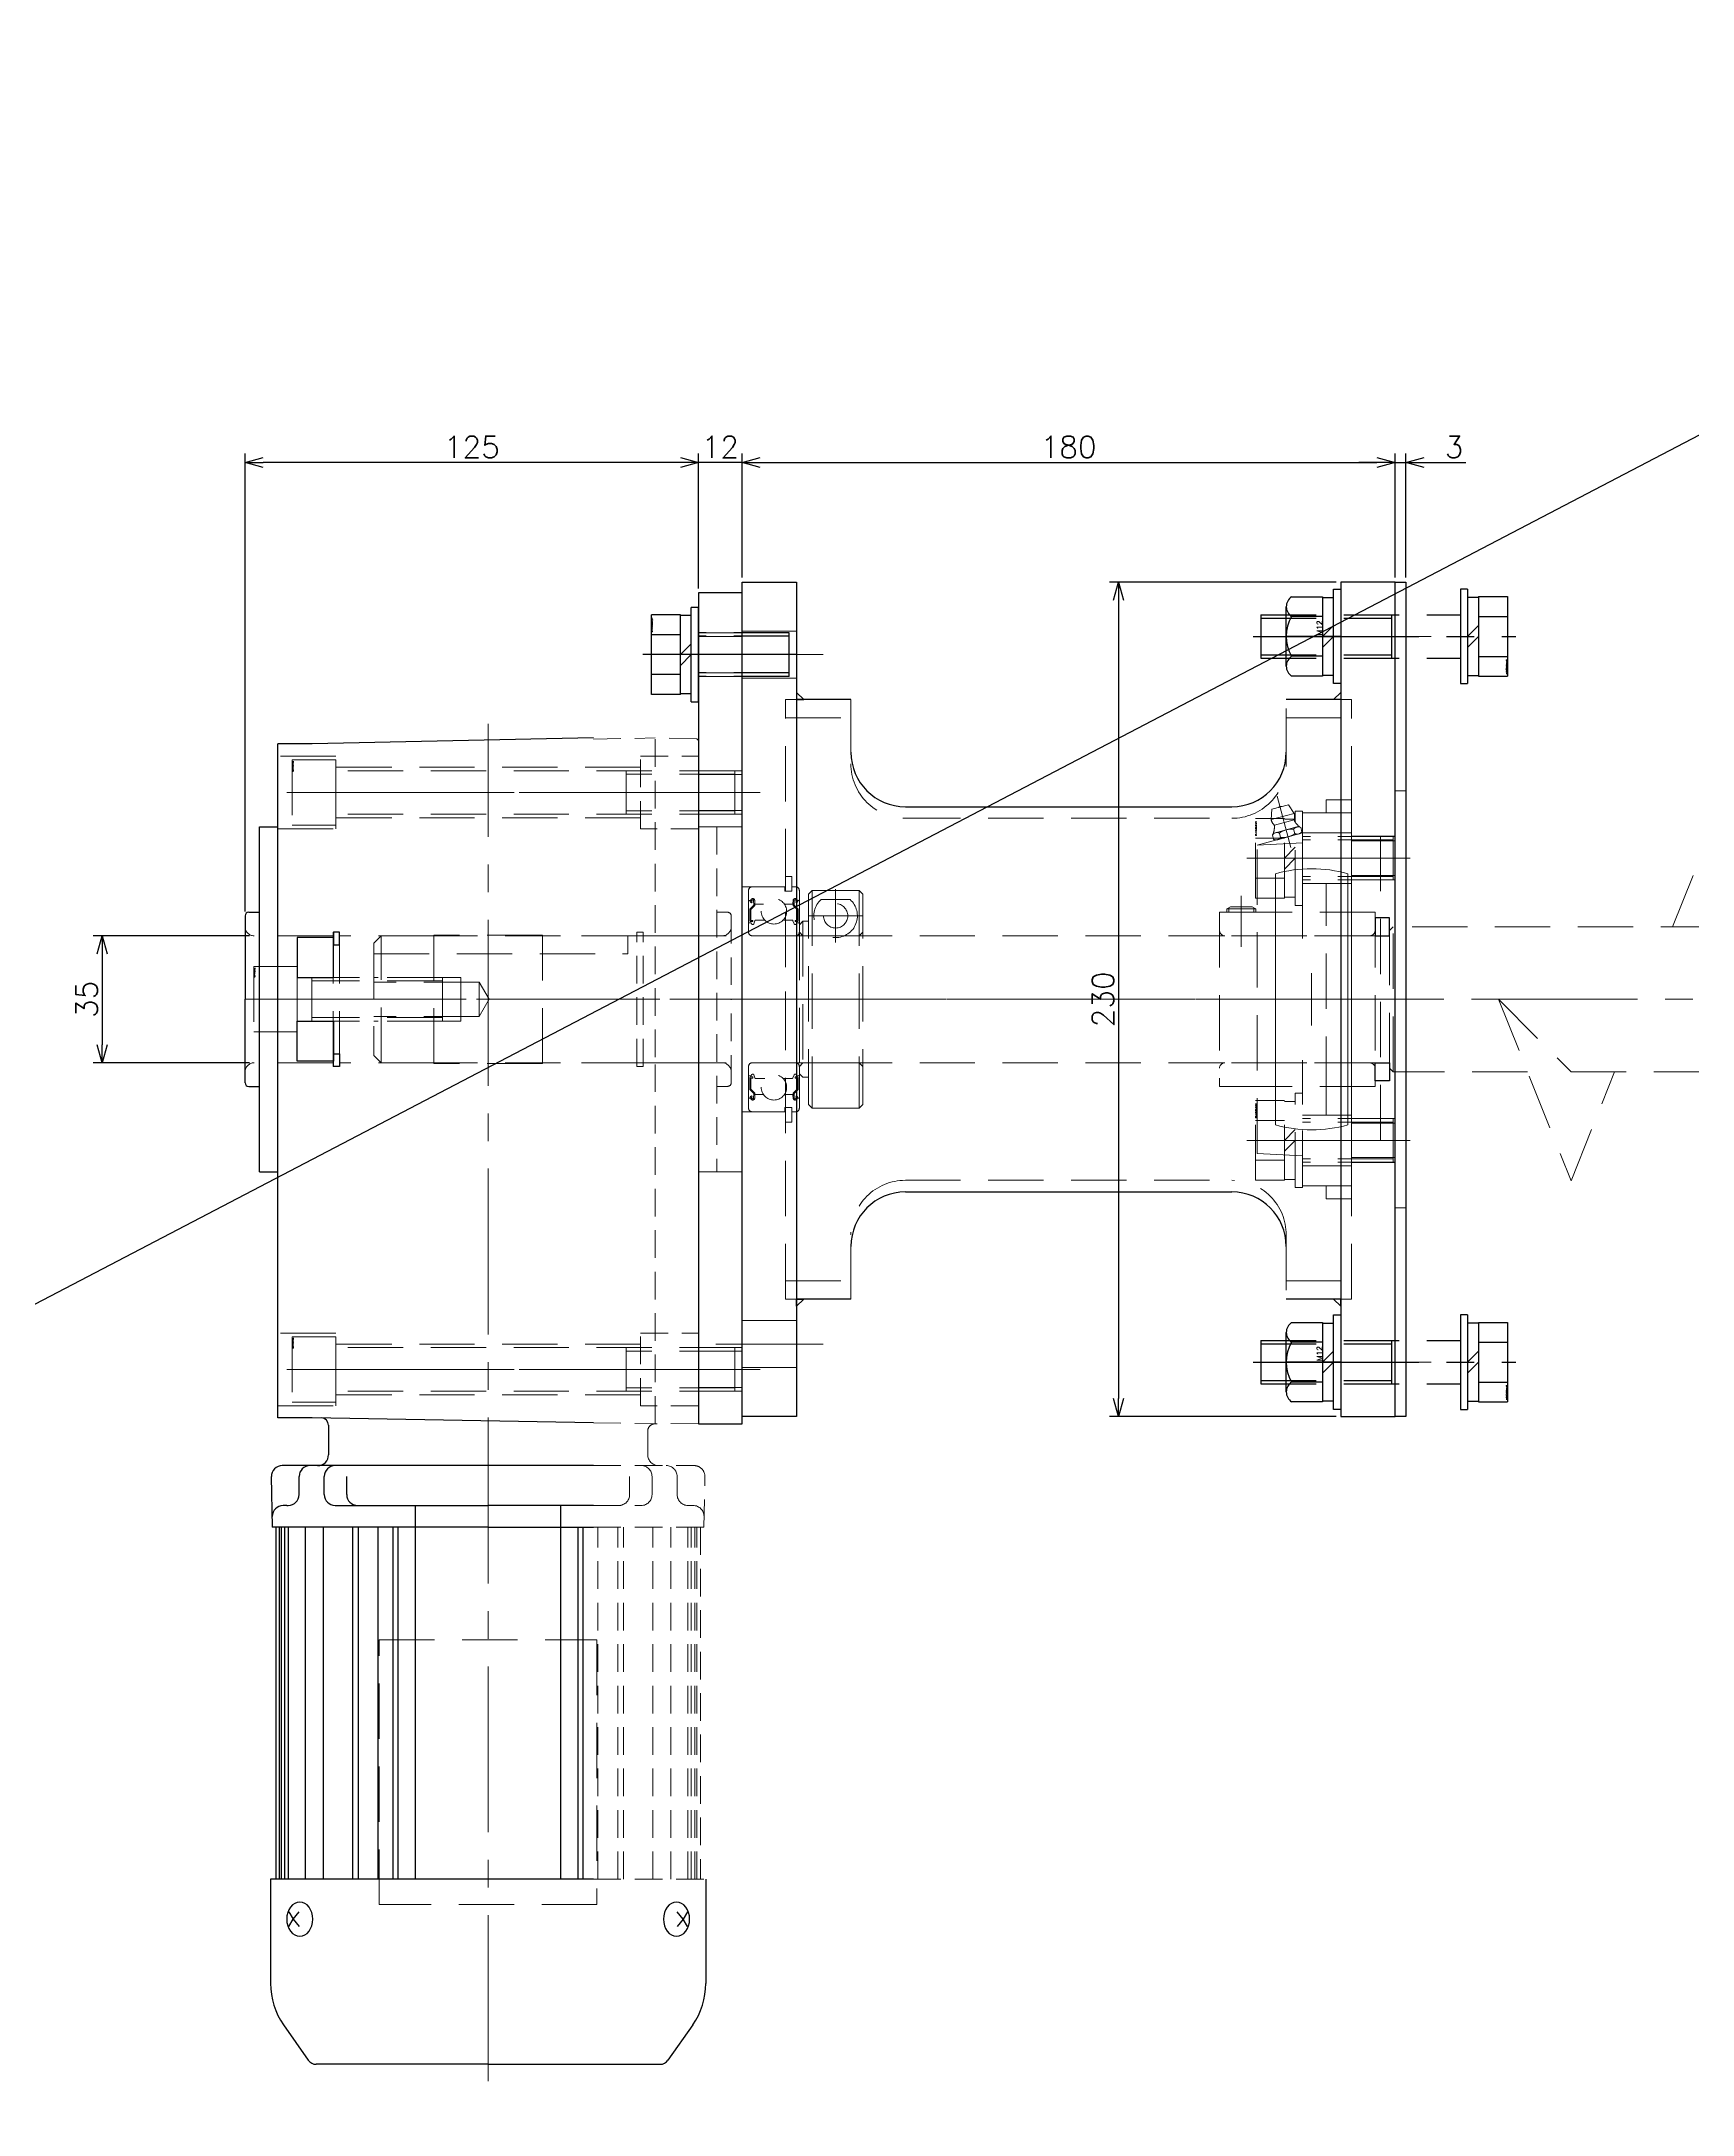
# Model space of a CAD drawing. Header units: millimetres. Extents: x 0 to 38884, y -3675 to 8056.
# Drawn here: x 10879 to 11334, y -2266 to -1695 of the extents above; entities that cross this region are included whole.
import ezdxf

# ---------------------------------------------------------------- set-up
doc = ezdxf.new("R2010")
doc.units = ezdxf.units.MM
doc.header["$LTSCALE"] = 2.4
doc.header["$PDMODE"] = 99
doc.header["$PDSIZE"] = 1
for name, pattern in [('CENTER2', [28.575, 19.05, -3.175, 3.175, -3.175]), ('HIDDEN', [9.525, 6.35, -3.175]), ('HIDDEN2', [4.7625, 3.175, -1.5875])]:
    doc.linetypes.add(name, pattern=pattern)
for name, color, linetype, lineweight in [('03_かくれ線', 6, 'HIDDEN2', 13), ('04_HIDDEN', 2, 'HIDDEN', 13), ('04_中心線', 1, 'CENTER2', 9), ('05_CENTER', 4, 'CENTER2', 13), ('08_DIM', 3, 'Continuous', 13)]:
    doc.layers.add(name, color=color, linetype=linetype, lineweight=lineweight)
doc.layers.add('10_DRAFT', color=8, linetype='Continuous', lineweight=0, plot=False)
doc.styles.add('KSS_TXT', font='txt.shx', dxfattribs={"bigfont": 'extfont2.shx'})
doc.styles.add('KSS_TXT_L', font='txt.shx', dxfattribs={"height": 3, "bigfont": 'extfont2.shx'})
doc.dimstyles.new('KSS_DIM', dxfattribs={"dimscale": 2, "dimtxt": 3, "dimasz": 2.5, "dimexe": 1.25, "dimexo": 0.625, "dimtad": 1, "dimdsep": 46, "dimtxsty": 'KSS_TXT', "dimblk": 'OPEN30', "dimcen": 0, "dimazin": 2, "dimtfac": 0.75, "dimtmove": 0, "dimatfit": 3, "dimldrblk": 'OPEN30', "dimfxl": 1.25, "dimtolj": 1, "dimarcsym": 0})

# ---------------------------------------------------------------- blocks, each defined once
blk = doc.blocks.new('A$C33B27836_1')
at = {"color": 3}
blk.add_lwpolyline([(0, 115), (3, 115), (3, -115), (0, -115)], close=True, dxfattribs=at)
at = {"layer": '04_HIDDEN', "color": 3}
for p, q in [((0, 57.5), (3, 57.5)), ((0, -57.5), (3, -57.5))]:
    blk.add_line(p, q, dxfattribs=at)
at = {"layer": '05_CENTER'}
for p, q in [((-7.07, 100), (9.94, 100)), ((-7.07, -100), (9.94, -100))]:
    blk.add_line(p, q, dxfattribs=at)
at = {"layer": '10_DRAFT'}
blk.add_line((0, 0), (3, 0), dxfattribs=at)
blk = doc.blocks.new('B6007ZZNRa_1')
at = {"color": 0}
for p, q in [((-3.78, 30), (-3.78, 18.5)), ((-2.78, 31), (-1.7, 31)), ((0, 33.85), (-1.7, 33.85)), ((-1.7, 33.85), (-1.7, 31)), ((-1.7, 31), (-1.7, 29.81)), ((-1.7, 29.81), (0, 29.81)), ((0, 29.81), (0, 33.85)), ((0, 29.81), (0.2, 29.81)), ((0.2, 31), (9.22, 31)), ((0.2, 31), (0.2, 29.81)), ((10.22, 30), (10.22, 18.5)), ((-3.58, 27.2), (-3.28, 27.2)), ((-2.34, 25.97), (-3.44, 24.87)), ((-3.44, 24.87), (-3.44, 21.7)), ((-3.28, 27.2), (-3.05, 27.53)), ((-2.96, 26.61), (-3.21, 26.78)), ((-2.04, 25.85), (-3.14, 24.75)), ((-3.14, 24.75), (-3.14, 21.7)), ((-3.03, 27.03), (-2.8, 27.36)), ((-2.79, 26.85), (-3.03, 27.03)), ((-2.96, 26.61), (-2.79, 26.85)), ((-2.38, 27.23), (-2.34, 25.97)), ((-2.09, 27.27), (-2.01, 26.38)), ((-2.04, 26.72), (-2.04, 25.85)), ((-1.81, 26.2), (0.31, 26.2)), ((8.25, 26.2), (6.13, 26.2)), ((8.53, 27.27), (8.45, 26.38)), ((8.48, 26.72), (8.48, 25.85)), ((8.48, 25.85), (9.58, 24.75)), ((8.82, 27.23), (8.78, 25.97)), ((8.78, 25.97), (9.88, 24.87)), ((9.23, 26.85), (9.47, 27.03)), ((9.4, 26.61), (9.23, 26.85)), ((9.47, 27.03), (9.24, 27.36)), ((9.4, 26.61), (9.65, 26.78)), ((9.72, 27.2), (9.49, 27.53)), ((9.58, 24.75), (9.58, 21.7)), ((10.02, 27.2), (9.72, 27.2)), ((9.88, 24.87), (9.88, 21.7)), ((-3.58, 21.1), (-3.18, 21.1)), ((-3.18, 21.1), (-2.86, 20.72)), ((-2.62, 21.7), (-3.14, 21.7)), ((-3.14, 21.4), (-2.62, 21.4)), ((-2.78, 17.5), (9.22, 17.5)), ((-2.71, 20.65), (-2.53, 20.65)), ((-2.62, 21.4), (-2.62, 21.7)), ((-2.35, 20.78), (-2.02, 21.67)), ((-1.83, 21.8), (0.72, 21.8)), ((8.27, 21.8), (5.72, 21.8)), ((8.79, 20.78), (8.46, 21.67)), ((9.15, 20.65), (8.97, 20.65)), ((9.06, 21.4), (9.06, 21.7)), ((9.06, 21.7), (9.58, 21.7)), ((9.58, 21.4), (9.06, 21.4)), ((9.62, 21.1), (9.3, 20.72)), ((10.02, 21.1), (9.62, 21.1)), ((-3.78, -18.5), (-3.78, -30)), ((-3.58, -21.1), (-3.18, -21.1)), ((-3.44, -24.87), (-3.44, -21.7)), ((-3.18, -21.1), (-2.86, -20.72)), ((-3.14, -21.4), (-2.62, -21.4)), ((-3.14, -24.75), (-3.14, -21.7)), ((-2.62, -21.7), (-3.14, -21.7)), ((-2.78, -17.5), (9.22, -17.5)), ((-2.71, -20.65), (-2.53, -20.65)), ((-2.62, -21.4), (-2.62, -21.7)), ((-2.35, -20.78), (-2.02, -21.67)), ((-1.83, -21.8), (0.72, -21.8)), ((8.27, -21.8), (5.72, -21.8)), ((8.79, -20.78), (8.46, -21.67)), ((9.15, -20.65), (8.97, -20.65)), ((9.06, -21.4), (9.06, -21.7)), ((9.58, -21.4), (9.06, -21.4)), ((9.06, -21.7), (9.58, -21.7)), ((9.62, -21.1), (9.3, -20.72)), ((9.58, -24.75), (9.58, -21.7)), ((10.02, -21.1), (9.62, -21.1)), ((9.88, -24.87), (9.88, -21.7)), ((10.22, -18.5), (10.22, -30)), ((-3.58, -27.2), (-3.28, -27.2)), ((-2.34, -25.97), (-3.44, -24.87)), ((-3.28, -27.2), (-3.05, -27.53)), ((-2.96, -26.61), (-3.21, -26.78)), ((-2.04, -25.85), (-3.14, -24.75)), ((-2.79, -26.85), (-3.03, -27.03)), ((-3.03, -27.03), (-2.8, -27.36)), ((-2.96, -26.61), (-2.79, -26.85)), ((-2.38, -27.23), (-2.34, -25.97)), ((-2.09, -27.27), (-2.01, -26.38)), ((-2.04, -26.72), (-2.04, -25.85)), ((-1.81, -26.2), (0.31, -26.2)), ((8.25, -26.2), (6.13, -26.2)), ((8.53, -27.27), (8.45, -26.38)), ((8.48, -25.85), (9.58, -24.75)), ((8.48, -26.72), (8.48, -25.85)), ((8.78, -25.97), (9.88, -24.87)), ((8.82, -27.23), (8.78, -25.97)), ((9.4, -26.61), (9.23, -26.85)), ((9.23, -26.85), (9.47, -27.03)), ((9.47, -27.03), (9.24, -27.36)), ((9.4, -26.61), (9.65, -26.78)), ((9.72, -27.2), (9.49, -27.53)), ((10.02, -27.2), (9.72, -27.2)), ((-2.78, -31), (-1.7, -31)), ((-1.7, -29.81), (0, -29.81)), ((-1.7, -31), (-1.7, -29.81)), ((-1.7, -33.85), (-1.7, -31)), ((0, -33.85), (-1.7, -33.85)), ((0, -29.81), (0.2, -29.81)), ((0, -29.81), (0, -33.85)), ((0.2, -31), (0.2, -29.81)), ((0.2, -31), (9.22, -31)), ((0.27, -31), (0.27, -31)), ((2.72, -31), (2.72, -31))]:
    blk.add_line(p, q, dxfattribs=at)
for centre in [(3.22, 24.25), (3.22, -24.25)]:
    blk.add_circle(centre, 3.5, dxfattribs=at)
for centre, radius, start, end in [((-2.78, 30), 1, 90, 180), ((9.22, 30), 1, 0, 90), ((-3.58, 27.4), 0.2, 180, 270), ((-3.03, 27.03), 0.3, 144.9356, 235.0377), ((-2.61, 27.23), 0.53, 5.0651, 144.9356), ((-2.61, 27.22), 0.23, 2.1311, 144.9356), ((-1.81, 26.4), 0.2, 185.0651, 270), ((8.25, 26.4), 0.2, 270, 354.9349), ((9.05, 27.23), 0.53, 35.0644, 174.9349), ((9.05, 27.22), 0.23, 35.0644, 177.8689), ((9.47, 27.03), 0.3, 304.9623, 35.0644), ((10.02, 27.4), 0.2, 270, 0), ((-3.58, 20.9), 0.2, 90, 180), ((-2.78, 18.5), 1, 180, 270), ((-3.14, 21.7), 0.3, 180, 270), ((-2.71, 20.85), 0.2, 219.9991, 270), ((-2.53, 20.85), 0.2, 270, 339.9703), ((-1.83, 21.6), 0.2, 90, 159.9703), ((8.27, 21.6), 0.2, 20.0297, 90), ((8.97, 20.85), 0.2, 200.0297, 270), ((9.15, 20.85), 0.2, 270, 320.0009), ((9.22, 18.5), 1, 270, 0), ((9.58, 21.7), 0.3, 270, 0), ((10.02, 20.9), 0.2, 0, 90), ((-2.78, -18.5), 1, 90, 180), ((-3.58, -20.9), 0.2, 180, 270), ((-3.14, -21.7), 0.3, 90, 180), ((-2.71, -20.85), 0.2, 90, 140.0009), ((-2.53, -20.85), 0.2, 20.0297, 90), ((-1.83, -21.6), 0.2, 200.0297, 270), ((8.27, -21.6), 0.2, 270, 339.9703), ((8.97, -20.85), 0.2, 90, 159.9703), ((9.15, -20.85), 0.2, 39.9991, 90), ((9.22, -18.5), 1, 0, 90), ((9.58, -21.7), 0.3, 0, 90), ((10.02, -20.9), 0.2, 270, 0), ((-3.58, -27.4), 0.2, 90, 180), ((-3.03, -27.03), 0.3, 124.9623, 215.0644), ((-2.61, -27.23), 0.53, 215.0644, 354.9349), ((-2.61, -27.22), 0.23, 215.0644, 357.8689), ((-1.81, -26.4), 0.2, 90, 174.9349), ((8.25, -26.4), 0.2, 5.0651, 90), ((9.05, -27.23), 0.53, 185.0651, 324.9356), ((9.05, -27.22), 0.23, 182.1311, 324.9356), ((9.47, -27.03), 0.3, 324.9356, 55.0377), ((10.02, -27.4), 0.2, 0, 90), ((-2.78, -30), 1, 180, 270), ((9.22, -30), 1, 270, 0)]:
    blk.add_arc(centre, radius, start, end, dxfattribs=at)
at = {"layer": '10_DRAFT'}
for p, q in [((-3.78, 0), (10.22, 0)), ((0, 2.15), (0, -2.15))]:
    blk.add_line(p, q, dxfattribs=at)
blk = doc.blocks.new('SCSBN35-43b_1')
at = {"color": 0}
for p, q in [((3.5, 30), (2.5, 29)), ((2.5, 29), (2.5, -29)), ((3.5, -30), (3.5, 30)), ((3.5, 30), (10, 30)), ((16.5, 30), (10, 30)), ((16.5, -30), (16.5, 30)), ((16.5, 30), (17.5, 29)), ((17.5, 29), (17.5, -29)), ((1, 21.5), (0, 20.5)), ((0, -20.5), (0, 20.5)), ((2.5, 21.5), (1, 21.5)), ((1, -21.5), (1, 21.5)), ((0, -20.5), (1, -21.5)), ((2.5, -21.5), (1, -21.5)), ((6.03, -27.5), (13.97, -27.5)), ((3.5, -30), (2.5, -29)), ((3.5, -30), (16.5, -30)), ((16.5, -30), (17.5, -29))]:
    blk.add_line(p, q, dxfattribs=at)
blk.add_circle((10, -23), 3.35, dxfattribs=at)
blk.add_arc((10, -23), 6, 311.4752, 228.5248, dxfattribs=at)
at = {"layer": '04_HIDDEN', "color": 0}
for p, q in [((1, 17.5), (0, 18.5)), ((1, 17.5), (16.5, 17.5)), ((16.5, 17.5), (17.5, 18.5)), ((1, -17.5), (0, -18.5)), ((1, -17.5), (16.5, -17.5)), ((16.5, -17.5), (17.5, -18.5))]:
    blk.add_line(p, q, dxfattribs=at)
at = {"layer": '05_CENTER', "color": 0}
for p, q in [((10, -15.64), (10, -30.36)), ((2.64, -23), (17.36, -23))]:
    blk.add_line(p, q, dxfattribs=at)
at = {"layer": '10_DRAFT'}
blk.add_line((0, 0), (17.5, 0), dxfattribs=at)
blk = doc.blocks.new('A$C1EEF0FFA_1')
at = {"color": 0}
for p, q in [((-10.97, 13), (10.97, 13)), ((-10.97, 5), (-10.97, 13)), ((-5.48, 5), (-5.48, 13)), ((5.48, 5), (5.48, 13)), ((10.97, 5), (10.97, 13)), ((-13, 2), (13, 2)), ((-13, 2), (-13, 0)), ((-13, 0), (13, 0)), ((-10.97, 5), (10.97, 5)), ((-10.75, 5), (-10.75, 2)), ((0, 2), (-3, 5)), ((0, 5), (3, 2)), ((10.75, 2), (10.75, 5)), ((13, 0), (13, 2))]:
    blk.add_line(p, q, dxfattribs=at)
at = {"color": 0, "linetype": 'CENTER2'}
blk.add_line((0, -57.16), (0, 15.24), dxfattribs=at)
at = {"color": 0, "linetype": 'HIDDEN'}
for p, q in [((-6, -55), (-6, 0)), ((6, -55), (6, 0)), ((-6, -19), (6, -19)), ((-5.05, -55), (-5.05, -19)), ((5.05, -55), (5.05, -19)), ((-6, -55), (6, -55))]:
    blk.add_line(p, q, dxfattribs=at)
at = {"layer": '10_DRAFT', "style": 'KSS_TXT_L'}
blk.add_text('BT-M12x60L,SW,PW', height=0.3, dxfattribs=at).set_placement((6.42, 12.66))
blk = doc.blocks.new('M12Nza_1_1_1')
at = {"color": 0}
for p, q in [((-10.95, 5), (-10.95, 13.53)), ((-8.21, 15), (8.21, 15)), ((-5.47, 5), (-5.47, 13.53)), ((5.48, 5), (5.48, 13.53)), ((10.95, 13.53), (10.95, 5)), ((10.95, 5), (-10.95, 5)), ((-10.75, 2), (-10.75, 5)), ((0, 2), (-3, 5)), ((0, 5), (3, 2)), ((10.75, 5), (10.75, 2))]:
    blk.add_line(p, q, dxfattribs=at)
at = {"color": 0, "linetype": 'CENTER2'}
blk.add_line((0, 0), (0, 15), dxfattribs=at)
at = {"color": 0}
blk.add_lwpolyline([(-13, 2), (13, 2), (13, 0), (-13, 0)], close=True, dxfattribs=at)
for centre, radius, start, end in [((-8.21, 11.71), 3.29, 33.626, 146.374), ((0, 4.05), 10.95, 60, 120), ((8.21, 11.71), 3.29, 33.626, 146.374)]:
    blk.add_arc(centre, radius, start, end, dxfattribs=at)
at = {"layer": '10_DRAFT', "style": 'KSS_TXT'}
blk.add_text('M12', height=1.5, dxfattribs=at).set_placement((0.31, 5.09))
blk = doc.blocks.new('_Open30')
at = {"color": 0, "linetype": 'ByBlock', "lineweight": -2}
for p, q in [((-1, 0.27), (0, 0)), ((0, 0), (-1, -0.27)), ((0, 0), (-1, 0))]:
    blk.add_line(p, q, dxfattribs=at)
blk = doc.blocks.new('*D627')
at = {"layer": '08_DIM', "color": 0, "lineweight": -2, "transparency": 16777216}
for p, q in [((10935.89, -1941.27), (10892.75, -1941.27)), ((10895.25, -1946.27), (10895.25, -1971.27)), ((10935.89, -1976.27), (10892.75, -1976.27))]:
    blk.add_line(p, q, dxfattribs=at)
at = {"layer": 'Defpoints', "color": 0, "transparency": 16777216}
for p in [(10937.14, -1941.27), (10895.25, -1976.27), (10937.14, -1976.27)]:
    blk.add_point(p, dxfattribs=at)
at = {"layer": '08_DIM', "color": 0, "lineweight": -2, "transparency": 16777216, "xscale": 5, "yscale": 5, "zscale": 5}
for p, rotation in [((10895.25, -1941.27), 90), ((10895.25, -1976.27), 270)]:
    blk.add_blockref('_Open30', p, dxfattribs=dict(at, rotation=rotation))
at = {"layer": '08_DIM', "color": 0, "transparency": 16777216, "insert": (10890.99, -1958.77), "char_height": 6, "attachment_point": 5, "rotation": 90, "style": 'KSS_TXT'}
blk.add_mtext('\\A1;35', dxfattribs=at)
blk = doc.blocks.new('*D629')
at = {"layer": '08_DIM', "color": 0, "lineweight": -2, "transparency": 16777216}
for p, q in [((11235.39, -1843.77), (11172.9, -1843.77)), ((11175.4, -1848.77), (11175.4, -2068.77)), ((11235.39, -2073.77), (11172.9, -2073.77))]:
    blk.add_line(p, q, dxfattribs=at)
at = {"layer": 'Defpoints', "color": 0, "transparency": 16777216}
for p in [(11236.64, -1843.77), (11175.4, -2073.77), (11236.64, -2073.77)]:
    blk.add_point(p, dxfattribs=at)
at = {"layer": '08_DIM', "color": 0, "lineweight": -2, "transparency": 16777216, "xscale": 5, "yscale": 5, "zscale": 5}
for p, rotation in [((11175.4, -1843.77), 90), ((11175.4, -2073.77), 270)]:
    blk.add_blockref('_Open30', p, dxfattribs=dict(at, rotation=rotation))
at = {"layer": '08_DIM', "color": 0, "transparency": 16777216, "insert": (11171.15, -1958.77), "char_height": 6, "attachment_point": 5, "rotation": 90, "style": 'KSS_TXT'}
blk.add_mtext('\\A1;230', dxfattribs=at)
blk = doc.blocks.new('*D630')
at = {"layer": '08_DIM', "color": 0, "lineweight": -2, "transparency": 16777216}
for p, q in [((11246.64, -1810.81), (11241.64, -1810.81)), ((11251.64, -1842.52), (11251.64, -1808.31)), ((11251.64, -1810.81), (11254.64, -1810.81)), ((11254.64, -1842.52), (11254.64, -1808.31)), ((11259.64, -1810.81), (11271.14, -1810.81))]:
    blk.add_line(p, q, dxfattribs=at)
at = {"layer": 'Defpoints', "color": 0, "transparency": 16777216}
for p in [(11254.64, -1810.81), (11251.64, -1843.77), (11254.64, -1843.77)]:
    blk.add_point(p, dxfattribs=at)
at = {"layer": '08_DIM', "color": 0, "lineweight": -2, "transparency": 16777216, "xscale": 5, "yscale": 5, "zscale": 5}
blk.add_blockref('_Open30', (11251.64, -1810.81), dxfattribs=at)
at = {"layer": '08_DIM', "color": 0, "lineweight": -2, "transparency": 16777216, "xscale": 5, "yscale": 5, "zscale": 5, "rotation": 180}
blk.add_blockref('_Open30', (11254.64, -1810.81), dxfattribs=at)
at = {"layer": '08_DIM', "color": 0, "transparency": 16777216, "insert": (11267.89, -1806.56), "char_height": 6, "attachment_point": 5, "style": 'KSS_TXT'}
blk.add_mtext('\\A1;3', dxfattribs=at)
blk = doc.blocks.new('*D631')
at = {"layer": '08_DIM', "color": 0, "lineweight": -2, "transparency": 16777216}
for p, q in [((10934.64, -1934.52), (10934.64, -1808.31)), ((11054.64, -1810.81), (10939.64, -1810.81)), ((11059.64, -1845.52), (11059.64, -1808.31))]:
    blk.add_line(p, q, dxfattribs=at)
at = {"layer": 'Defpoints', "color": 0, "transparency": 16777216}
for p in [(10934.64, -1810.81), (11059.64, -1846.77), (10934.64, -1935.77)]:
    blk.add_point(p, dxfattribs=at)
at = {"layer": '08_DIM', "color": 0, "lineweight": -2, "transparency": 16777216, "xscale": 5, "yscale": 5, "zscale": 5, "rotation": 180}
blk.add_blockref('_Open30', (10934.64, -1810.81), dxfattribs=at)
at = {"layer": '08_DIM', "color": 0, "lineweight": -2, "transparency": 16777216, "xscale": 5, "yscale": 5, "zscale": 5}
blk.add_blockref('_Open30', (11059.64, -1810.81), dxfattribs=at)
at = {"layer": '08_DIM', "color": 0, "transparency": 16777216, "insert": (10997.14, -1806.56), "char_height": 6, "attachment_point": 5, "style": 'KSS_TXT'}
blk.add_mtext('\\A1;125', dxfattribs=at)
blk = doc.blocks.new('*D632')
at = {"layer": '08_DIM', "color": 0, "lineweight": -2, "transparency": 16777216}
for p, q in [((11054.64, -1810.81), (11049.64, -1810.81)), ((11059.64, -1845.52), (11059.64, -1808.31)), ((11071.64, -1810.81), (11059.64, -1810.81)), ((11071.64, -1842.52), (11071.64, -1808.31)), ((11076.64, -1810.81), (11081.64, -1810.81))]:
    blk.add_line(p, q, dxfattribs=at)
at = {"layer": 'Defpoints', "color": 0, "transparency": 16777216}
for p in [(11059.64, -1810.81), (11071.64, -1843.77), (11059.64, -1846.77)]:
    blk.add_point(p, dxfattribs=at)
at = {"layer": '08_DIM', "color": 0, "lineweight": -2, "transparency": 16777216, "xscale": 5, "yscale": 5, "zscale": 5}
blk.add_blockref('_Open30', (11059.64, -1810.81), dxfattribs=at)
at = {"layer": '08_DIM', "color": 0, "lineweight": -2, "transparency": 16777216, "xscale": 5, "yscale": 5, "zscale": 5, "rotation": 180}
blk.add_blockref('_Open30', (11071.64, -1810.81), dxfattribs=at)
at = {"layer": '08_DIM', "color": 0, "transparency": 16777216, "insert": (11065.64, -1806.56), "char_height": 6, "attachment_point": 5, "style": 'KSS_TXT'}
blk.add_mtext('\\A1;12', dxfattribs=at)
blk = doc.blocks.new('*D633')
at = {"layer": '08_DIM', "color": 0, "lineweight": -2, "transparency": 16777216}
for p, q in [((11071.64, -1842.52), (11071.64, -1808.31)), ((11076.64, -1810.81), (11246.64, -1810.81)), ((11251.64, -1842.52), (11251.64, -1808.31))]:
    blk.add_line(p, q, dxfattribs=at)
at = {"layer": 'Defpoints', "color": 0, "transparency": 16777216}
for p in [(11251.64, -1810.81), (11071.64, -1843.77), (11251.64, -1843.77)]:
    blk.add_point(p, dxfattribs=at)
at = {"layer": '08_DIM', "color": 0, "lineweight": -2, "transparency": 16777216, "xscale": 5, "yscale": 5, "zscale": 5, "rotation": 180}
blk.add_blockref('_Open30', (11071.64, -1810.81), dxfattribs=at)
at = {"layer": '08_DIM', "color": 0, "lineweight": -2, "transparency": 16777216, "xscale": 5, "yscale": 5, "zscale": 5}
blk.add_blockref('_Open30', (11251.64, -1810.81), dxfattribs=at)
at = {"layer": '08_DIM', "color": 0, "transparency": 16777216, "insert": (11161.64, -1806.56), "char_height": 6, "attachment_point": 5, "style": 'KSS_TXT'}
blk.add_mtext('\\A1;180', dxfattribs=at)
blk = doc.blocks.new('A$C415A6936_1')
at = {"color": 0}
for p, q in [((9, 12), (-9, 12)), ((-9, 12), (-9, 0)), ((9, 0), (9, 12)), ((9, 0), (-9, 0))]:
    blk.add_line(p, q, dxfattribs=at)
at = {"color": 0, "linetype": 'CENTER2'}
blk.add_line((0, -41.5), (0, 13.5), dxfattribs=at)
at = {"color": 0, "linetype": 'HIDDEN'}
for p, q in [((-6, -40), (-6, 0)), ((6, -40), (6, 0)), ((-6, -4), (6, -4)), ((-5.05, -40), (-5.05, -4)), ((5.05, -40), (5.05, -4)), ((-6, -40), (6, -40))]:
    blk.add_line(p, q, dxfattribs=at)
at = {"layer": '10_DRAFT', "style": 'KSS_TXT_L'}
blk.add_text('CS-M12x40L', height=0.3, dxfattribs=at).set_placement((6.07, 11.66))
blk = doc.blocks.new('A$C564416E9_1')
at = {"color": 0}
for points in [[(0, 17), (-10, 17), (-10, 6), (0, 6)], [(0, -17), (-10, -17), (-10, -6), (0, -6)]]:
    blk.add_lwpolyline(points, close=True, dxfattribs=at)
at = {"layer": '10_DRAFT'}
blk.add_line((-10, 0), (0, 0), dxfattribs=at)
blk = doc.blocks.new('A$C04153C8E_1')
at = {"color": 0}
for points in [[(0, 18.5), (-1.6, 18.5), (-1.6, 15), (0, 15)], [(0, -18.5), (-1.6, -18.5), (-1.6, -15), (0, -15)]]:
    blk.add_lwpolyline(points, close=True, dxfattribs=at)
at = {"layer": '10_DRAFT'}
blk.add_line((0, 0), (-1.6, 0), dxfattribs=at)
blk = doc.blocks.new('A$C169F6710_1')
at = {"color": 0}
for p, q in [((9, 12), (-9, 12)), ((-9, 12), (-9, 0)), ((9, 0), (9, 12)), ((9, 0), (-9, 0))]:
    blk.add_line(p, q, dxfattribs=at)
at = {"color": 0, "linetype": 'CENTER2'}
blk.add_line((0, -111.5), (0, 13.5), dxfattribs=at)
at = {"color": 0, "linetype": 'HIDDEN'}
for p, q in [((-6, -110), (-6, 0)), ((6, -110), (6, 0)), ((-6, -80), (6, -80)), ((-5.05, -110), (-5.05, -80)), ((5.05, -110), (5.05, -80)), ((-6, -110), (6, -110))]:
    blk.add_line(p, q, dxfattribs=at)
at = {"layer": '10_DRAFT', "style": 'KSS_TXT_L'}
blk.add_text('CS-M12x110L', height=0.3, dxfattribs=at).set_placement((5.79, 11.66))
blk = doc.blocks.new('A$C1D254277_1')
at = {"color": 0}
for points in [[(4, 22.5), (0, 22.5), (0, 17.5), (4, 17.5)], [(4, -22.5), (0, -22.5), (0, -17.5), (4, -17.5)]]:
    blk.add_lwpolyline(points, close=True, dxfattribs=at)
at = {"layer": '10_DRAFT'}
blk.add_line((0, 0), (4, 0), dxfattribs=at)
blk = doc.blocks.new('A$C4DE534E5_2')
at = {"color": 0}
for p, q in [((-10.97, 13), (10.97, 13)), ((-10.97, 5), (-10.97, 13)), ((-5.48, 5), (-5.48, 13)), ((5.48, 5), (5.48, 13)), ((10.97, 5), (10.97, 13)), ((-13, 2), (13, 2)), ((-13, 2), (-13, 0)), ((-13, 0), (13, 0)), ((-10.97, 5), (10.97, 5)), ((-10.75, 5), (-10.75, 2)), ((0, 2), (-3, 5)), ((0, 5), (3, 2)), ((10.75, 2), (10.75, 5)), ((13, 0), (13, 2))]:
    blk.add_line(p, q, dxfattribs=at)
at = {"color": 0, "linetype": 'CENTER2'}
blk.add_line((0, -27.01), (0, 15.35), dxfattribs=at)
at = {"color": 0, "linetype": 'HIDDEN'}
for p, q in [((-6, -25), (-6, 0)), ((-5.05, -25), (-5.05, 0)), ((5.05, -25), (5.05, 0)), ((6, -25), (6, 0)), ((-6, -25), (6, -25))]:
    blk.add_line(p, q, dxfattribs=at)
at = {"layer": '10_DRAFT', "style": 'KSS_TXT_L'}
blk.add_text('BT-M12x30L,SW,PW', height=0.3, dxfattribs=at).set_placement((6.19, 12.66))
blk = doc.blocks.new('A$C5252492D_1')
at = {"color": 0}
for p, q in [((357, 20), (369, 50)), ((1, 17.5), (-1, 15.5)), ((1, -17.5), (1, 17.5)), ((279, 17.5), (1, 17.5)), ((279, 19), (280, 20)), ((279, -19), (279, 19)), ((280, -20), (280, 20)), ((369, 20), (280, 20)), ((-1, 15.5), (-1, -15.5)), ((309, 0), (329, -50)), ((309, 0), (329, -20)), ((-1, -15.5), (1, -17.5)), ((279, -17.5), (1, -17.5)), ((280, -20), (279, -19)), ((317, -20), (280, -20)), ((329, -50), (341, -20))]:
    blk.add_line(p, q, dxfattribs=at)
blk.add_lwpolyline([(329, -20), (397, -20)], dxfattribs=at)
at = {"layer": '04_HIDDEN'}
for p, q in [((69, 17.5), (69, 12.5)), ((-1, 12.5), (69, 12.5)), ((23, 6), (-1, 6)), ((23, -6), (23, 6)), ((28, 4.75), (-1, 4.75)), ((28, -4.75), (28, 4.75)), ((28, 4.75), (30.74, 0)), ((28, -4.75), (-1, -4.75)), ((30.74, 0), (28, -4.75)), ((23, -6), (-1, -6))]:
    blk.add_line(p, q, dxfattribs=at)
at = {"layer": '05_CENTER'}
blk.add_line((1444.58, 0), (-6, 0), dxfattribs=at)
blk = doc.blocks.new('MUCFC207c_1')
at = {"color": 0}
for p, q in [((-22.19, 49.53), (-22.02, 52.37)), ((-22.02, 52.37), (-17.38, 53.61)), ((-15.81, 51.23), (-17.38, 53.61)), ((0, 55), (-7, 55)), ((-7, 51.39), (-7, 55)), ((0, 55), (0, -55)), ((-26, 42.5), (-13.5, 45.85)), ((-22.19, 49.53), (-15.81, 51.23)), ((-15.84, 49.42), (-21.25, 47.97)), ((-20.95, 45.92), (-15.09, 47.49)), ((-19.87, 45.83), (-19.55, 44.61)), ((-15.97, 46.87), (-15.64, 45.66)), ((-14.02, 47.4), (-13.69, 46.18)), ((0, 51.39), (-13.5, 51.39)), ((-13.5, 51.39), (-13.5, 16.79)), ((-26, 42.5), (-13.5, 43.16)), ((-26, -42.5), (-26, 42.5)), ((-21.5, 44.09), (-21.83, 45.31)), ((-14.57, 45.56), (-20.43, 43.99)), ((8, 45), (0, 45)), ((8, 45), (8, -45)), ((-7, 31.72), (-7, 25.5)), ((-26, 24), (-36.4, 24)), ((-36.4, 24), (-36.4, -24)), ((-34.4, 24.9), (-33.36, 25.5)), ((-26.4, 24.9), (-34.4, 24.9)), ((-34.4, 24), (-34.4, 24.9)), ((-33.85, 24), (-33.85, 25.22)), ((-27.44, 25.5), (-33.36, 25.5)), ((-26.4, 24.9), (-27.44, 25.5)), ((-26.95, 24), (-26.95, 25.22)), ((-26.4, 24), (-26.4, 24.9)), ((-7, -25.5), (-7, 25.5)), ((-13.5, -51.39), (-13.5, -16.79)), ((-26, -24), (-36.4, -24)), ((-7, -25.5), (-7, -31.72)), ((-26, -42.5), (-13.5, -43.16)), ((8, -45), (0, -45)), ((0, -51.39), (-13.5, -51.39)), ((-7, -55), (-7, -51.39)), ((0, -55), (-7, -55))]:
    blk.add_line(p, q, dxfattribs=at)
at = {"color": 0, "linetype": 'CENTER2'}
for p, q in [((-16.72, 41.88), (-20.5, 55.98)), ((-17.16, 38.89), (3.27, 38.89)), ((-30.4, 28.5), (-30.4, 14.5)), ((-17.16, -38.89), (3.27, -38.89))]:
    blk.add_line(p, q, dxfattribs=at)
at = {"color": 0}
for centre, radius, start, end in [((-19.31, 51.55), 1.59, 84.555, 125.445), ((-19, 50.38), 3.3, 195, 222.0533), ((-20.54, 44.41), 1.56, 64.7398, 145.2602), ((-27.25, 47.65), 6, 339.3198, 359.7843), ((-22.05, 47.63), 0.8, 359.7843, 42.0533), ((-16.54, 41.21), 5.7, 84.2291, 125.7709), ((-14.69, 45.98), 1.56, 64.7398, 145.2602), ((-19, 50.38), 3.3, 347.9467, 15), ((-14.99, 49.52), 0.8, 167.9467, 210.2157), ((-10.5, 52.14), 6, 210.2157, 230.6802), ((-14.98, 47.07), 1.56, 244.7398, 325.2602), ((-20.83, 45.5), 1.56, 244.7398, 325.2602), ((-18.97, 50.28), 5.7, 264.2291, 305.7709)]:
    blk.add_arc(centre, radius, start, end, dxfattribs=at)
at = {"layer": '04_HIDDEN', "color": 0}
for p, q in [((-13.5, 45.89), (0, 45.89)), ((-13.5, 31.89), (0, 31.89)), ((6.5, 24), (-26, 24)), ((6.5, 24), (6.5, -24)), ((5, 17.5), (-34.9, 17.5)), ((5, -17.5), (-34.9, -17.5)), ((6.5, -24), (-26, -24)), ((-13.5, -31.89), (0, -31.89)), ((-13.5, -45.89), (0, -45.89))]:
    blk.add_line(p, q, dxfattribs=at)
for centre, start, end in [((-34.9, 19), 180, 270), ((5, 19), 270, 0), ((-34.9, -19), 90, 180), ((5, -19), 0, 90)]:
    blk.add_arc(centre, 1.5, start, end, dxfattribs=at)
at = {"layer": '10_DRAFT'}
for p, q in [((-21, -34.58), (-21, 34.58)), ((-1, -34.58), (-1, 34.58)), ((-11, 7.21), (-11, -7.21)), ((-36.4, 0), (8, 0))]:
    blk.add_line(p, q, dxfattribs=at)
for start, end in [(73.8724, 106.1276), (253.8724, 286.1276)]:
    blk.add_arc((-11, 0), 36, start, end, dxfattribs=at)
blk = doc.blocks.new('GM-SHYF-RH 0.4kW、1／160、＊＊V、60Hzb_1')
at = {"color": 0}
for p, q in [((-47.5, 121), (47.5, 121)), ((-47.5, 121), (-47.5, 116)), ((-24, 124), (-24, 121)), ((-23, 125), (0, 125)), ((23, 125), (0, 125)), ((24, 124), (24, 121)), ((47.5, 121), (47.5, 116)), ((-282.67, 114.38), (-292.39, 107.57)), ((-242.5, 118), (-271.19, 118)), ((-242.5, 29), (-242.5, 118)), ((-145.5, 116.5), (-242.5, 116.5)), ((-242.5, 115.5), (-145.5, 115.5)), ((-242.5, 115), (-145.5, 115)), ((-145.5, 117.48), (-131.55, 117.74)), ((-145.5, 58), (-145.5, 117.5)), ((-139.5, 113.5), (-139.5, 114.5)), ((-128.5, 29), (-128.5, 114.74)), ((-115.33, 106.5), (-115.33, 116)), ((-115.33, 116), (-15.97, 116)), ((-15.97, 116), (70.37, 116)), ((70.37, 106.5), (70.37, 116)), ((-255.5, 112.92), (-253.5, 111.74)), ((-253.5, 111.74), (-255.5, 110.09)), ((-251.5, 112.92), (-253.5, 111.74)), ((-253.5, 111.74), (-251.5, 110.09)), ((-242.5, 114), (-145.5, 114)), ((-242.5, 113), (-145.5, 113)), ((-139.5, 113.5), (-139.5, 113.1)), ((-136.5, 110.1), (-131.5, 110.1)), ((-293.5, 58), (-293.5, 105.44)), ((-242.5, 108.32), (-145.5, 108.32)), ((-242.5, 103.37), (-145.5, 103.37)), ((-136.5, 103.19), (-131.5, 103.19)), ((-116.68, 29), (-115.33, 106.5)), ((72.02, 29), (70.37, 106.5)), ((-139.5, 100.19), (-139.5, 58)), ((-117.38, 102), (-125.5, 102)), ((-242.5, 95.32), (-145.5, 95.32)), ((-242.5, 93.71), (-145.5, 93.71)), ((-136.5, 97), (-131.5, 97)), ((-242.5, 88.28), (-145.5, 88.28)), ((-242.5, 84.19), (-145.5, 84.19)), ((-242.5, 82.83), (-145.5, 82.83)), ((-242.5, 78), (-145.5, 78)), ((-145.5, 78), (-139.5, 78)), ((-293.5, 58), (-293.5, 10.56)), ((-145.5, 58), (-145.5, 29)), ((-139.5, 29), (-139.5, 58)), ((-242.5, 38), (-145.5, 38)), ((-145.5, 38), (-139.5, 38)), ((-242.5, 33.17), (-145.5, 33.17)), ((-242.5, 31.81), (-145.5, 31.81)), ((-282.67, 1.62), (-292.39, 8.43)), ((-253.5, 4.26), (-255.5, 5.91)), ((-253.5, 4.26), (-251.5, 5.91)), ((-255.5, 3.08), (-253.5, 4.26)), ((-251.5, 3.08), (-253.5, 4.26)), ((-242.5, -2), (-271.19, -2))]:
    blk.add_line(p, q, dxfattribs=at)
for points in [[(-248.8, 109.92), (-248.89, 110.63), (-249.16, 111.3), (-249.59, 111.93), (-250.18, 112.47), (-250.89, 112.92), (-251.7, 113.25), (-252.58, 113.46), (-253.5, 113.53), (-254.42, 113.46), (-255.3, 113.25), (-256.11, 112.92), (-256.82, 112.47), (-257.41, 111.93), (-257.84, 111.3), (-258.11, 110.63), (-258.2, 109.92), (-258.11, 109.22), (-257.84, 108.55), (-257.41, 107.92), (-256.82, 107.38), (-256.11, 106.93), (-255.3, 106.59), (-254.42, 106.39), (-253.5, 106.32), (-252.58, 106.39), (-251.7, 106.59), (-250.89, 106.93), (-250.18, 107.38), (-249.59, 107.92), (-249.16, 108.55), (-248.89, 109.22)], [(-248.8, 6.08), (-248.89, 6.78), (-249.16, 7.46), (-249.59, 8.08), (-250.18, 8.62), (-250.89, 9.07), (-251.7, 9.41), (-252.58, 9.61), (-253.5, 9.68), (-254.42, 9.61), (-255.3, 9.41), (-256.11, 9.07), (-256.82, 8.62), (-257.41, 8.08), (-257.84, 7.46), (-258.11, 6.78), (-258.2, 6.08), (-258.11, 5.37), (-257.84, 4.7), (-257.41, 4.08), (-256.82, 3.53), (-256.11, 3.08), (-255.3, 2.75), (-254.42, 2.54), (-253.5, 2.47), (-252.58, 2.54), (-251.7, 2.75), (-250.89, 3.08), (-250.18, 3.53), (-249.59, 4.08), (-249.16, 4.7), (-248.89, 5.37)]]:
    blk.add_lwpolyline(points, close=True, dxfattribs=at)
for centre, radius, start, end in [((-23, 124), 1, 90, 180), ((23, 124), 1, 0, 90), ((-271.19, 98), 20, 90, 125), ((-142.5, 114.5), 3, 0, 90), ((-131.5, 114.74), 3, 0, 90.9812), ((-136.5, 113.1), 3, 180, 270), ((-131.5, 107.1), 3, 0, 90), ((-290.9, 105.44), 2.6, 125, 180), ((-136.5, 100.19), 3, 90, 180), ((-131.5, 100.19), 3, 0, 90), ((-125.5, 105), 3, 180, 270), ((-117.38, 104), 2, 270, 359), ((-136.5, 94), 3, 90, 180), ((-290.9, 10.56), 2.6, 180, 235), ((-271.19, 18), 20, 235, 270)]:
    blk.add_arc(centre, radius, start, end, dxfattribs=at)
at = {"layer": '03_かくれ線', "linetype": 'HIDDEN'}
for p, q in [((-17.5, 100.75), (-17.5, 122.5)), ((17.5, 100.75), (17.5, 122.5)), ((-112, 116), (-112, 100)), ((-92, 100), (-92, 116)), ((47, 116), (47, 100)), ((67, 100), (67, 116)), ((-112, 100), (-92, 100)), ((-109, 16), (-109, 100)), ((-95, 16), (-95, 100)), ((-18.5, 99), (-18.5, 100.75)), ((-18.5, 100.75), (18.5, 100.75)), ((-18.5, 99), (18.5, 99)), ((-17.5, 73), (-17.5, 99)), ((17.5, 73), (17.5, 99)), ((18.5, 99), (18.5, 100.75)), ((47, 100), (67, 100)), ((50, 16), (50, 100)), ((64, 16), (64, 100)), ((-17.7, 43), (-17.7, 73)), ((-17.7, 73), (17.7, 73)), ((17.7, 43), (17.7, 73)), ((-17.7, 43), (17.7, 43)), ((-17.5, 17), (-17.5, 43)), ((17.5, 17), (17.5, 43))]:
    blk.add_line(p, q, dxfattribs=at)
at = {"layer": '03_かくれ線'}
for p, q in [((-242.5, 29), (-242.5, -2)), ((-145.5, 29), (-145.5, -1.5)), ((-139.5, 29), (-139.5, 15.82)), ((-128.5, 29), (-128.5, 1.26)), ((-116.68, 29), (-116.98, 12)), ((71.72, 29), (72.02, 12)), ((-242.5, 27.72), (-145.5, 27.72)), ((-242.5, 22.29), (-145.5, 22.29)), ((-242.5, 20.68), (-145.5, 20.68)), ((-136.5, 19), (-131.5, 19)), ((-242.5, 12.63), (-145.5, 12.63)), ((-136.5, 12.82), (-131.5, 12.82)), ((-125.5, 14), (-118.98, 14)), ((-116.77, 0), (-116.98, 12)), ((-116.98, 12), (-15.97, 12)), ((-112, 0), (-112, 16)), ((-112, 16), (-92, 16)), ((-92, 16), (-92, 0)), ((-18.5, 17), (-18.5, 15.25)), ((-18.5, 17), (18.5, 17)), ((-18.5, 15.25), (18.5, 15.25)), ((-17.5, 15.25), (-17.5, -6.5)), ((-15.97, 12), (72.02, 12)), ((17.5, 15.25), (17.5, -6.5)), ((18.5, 17), (18.5, 15.25)), ((47, 0), (47, 16)), ((47, 16), (67, 16)), ((67, 16), (67, 0)), ((71.82, 0.5), (72.02, 12)), ((-242.5, 7.68), (-145.5, 7.68)), ((-136.5, 5.9), (-131.5, 5.9)), ((-242.5, 3), (-145.5, 3)), ((-242.5, 2), (-145.5, 2)), ((-242.5, 1), (-145.5, 1)), ((-242.5, 0.5), (-145.5, 0.5)), ((-139.5, 2.5), (-139.5, 2.9)), ((-139.5, 2.5), (-139.5, 2.9)), ((-139.5, 2.5), (-139.5, 1.5)), ((-15.97, 0), (-116.77, 0)), ((-47.5, -5), (-47.5, 0)), ((-15.97, 0), (71.31, 0)), ((47.5, -5), (47.5, 0)), ((71.31, 0), (71.82, 0.5)), ((-250, -2), (-242.5, -2)), ((-145.5, -0.5), (-242.5, -0.5)), ((-145.5, -1.48), (-131.55, -1.74)), ((47.5, -5), (-47.5, -5)), ((-24, -8), (-24, -5)), ((24, -8), (24, -5)), ((-23, -9), (0, -9)), ((23, -9), (0, -9))]:
    blk.add_line(p, q, dxfattribs=at)
at = {"layer": '03_かくれ線', "linetype": 'HIDDEN'}
blk.add_lwpolyline([(-249.5, 88), (-176.5, 88), (-176.5, 28), (-249.5, 28)], close=True, dxfattribs=at)
for centre, start, end in [((-20, 122.5), 0, 90), ((20, 122.5), 90, 180)]:
    blk.add_arc(centre, 2.5, start, end, dxfattribs=at)
at = {"layer": '03_かくれ線'}
for centre, radius, start, end in [((-136.5, 22), 3, 180, 270), ((-136.5, 15.82), 3, 180, 270), ((-131.5, 15.82), 3, 270, 0), ((-125.5, 11), 3, 90, 180), ((-118.98, 12), 2, 359, 90), ((-136.5, 2.9), 3, 90, 180), ((-131.5, 8.9), 3, 270, 0), ((-142.5, 1.5), 3, 270, 0), ((-131.5, 1.26), 3, 269.0188, 0), ((-23, -8), 1, 180, 270), ((-20, -6.5), 2.5, 270, 0), ((20, -6.5), 2.5, 180, 270), ((23, -8), 1, 270, 0)]:
    blk.add_arc(centre, radius, start, end, dxfattribs=at)
at = {"layer": '04_中心線'}
blk.add_line((0, 125), (0, -9), dxfattribs=at)
at = {"layer": '04_中心線', "linetype": 'CENTER2'}
for p, q in [((-102, -2.54), (-102, 118.76)), ((57, -2.54), (57, 118.76)), ((-298.13, 58), (75.91, 58))]:
    blk.add_line(p, q, dxfattribs=at)
blk = doc.blocks.new('A$C02B163D6_1')
at = {"color": 0}
for p, q in [((-150, 82.6), (-165, 82.6)), ((-15, 82.6), (-30, 82.6)), ((-135, 53.09), (-45, 53.09)), ((-135, -53.09), (-45, -53.09)), ((-150, -82.6), (-165, -82.6)), ((-15, -82.6), (-30, -82.6))]:
    blk.add_line(p, q, dxfattribs=at)
for points in [[(-180, 115), (-165, 115), (-165, -115), (-180, -115)], [(-15, -115), (0, -115), (0, 115), (-15, 115)]]:
    blk.add_lwpolyline(points, close=True, dxfattribs=at)
at = {"color": 3}
for points in [[(-165, 82.6), (-163, 82.6), (-163, 82.6), (-165, 84.6)], [(-15, 82.6), (-17, 82.6), (-17, 82.6), (-15, 84.6)], [(-165, -82.6), (-163, -82.6), (-163, -82.6), (-165, -84.6)], [(-15, -82.6), (-17, -82.6), (-17, -82.6), (-15, -84.6)]]:
    blk.add_lwpolyline(points, close=True, dxfattribs=at)
at = {"color": 0}
for centre, start, end in [((-135, 68.09), 180, 270), ((-45, 68.09), 270, 0), ((-135, -68.09), 90, 180), ((-45, -68.09), 0, 90)]:
    blk.add_arc(centre, 15, start, end, dxfattribs=at)
at = {"layer": '04_HIDDEN'}
for p, q in [((-180, 101.5), (-165, 101.5)), ((-180, 88.5), (-165, 88.5)), ((-165, 82.6), (-168, 82.6)), ((-168, -82.6), (-168, 82.6)), ((-15, 82.6), (-12, 82.6)), ((-12, -82.6), (-12, 82.6)), ((-168, 77.6), (-150, 77.6)), ((-30, 77.6), (-12, 77.6)), ((-12, 44.89), (0, 44.89)), ((-12, 43.64), (0, 43.64)), ((-168, 31), (-180, 31)), ((-12, 34.14), (0, 34.14)), ((-12, 32.89), (0, 32.89)), ((-168, -31), (-180, -31)), ((-12, -32.89), (0, -32.89)), ((-12, -34.14), (0, -34.14)), ((-12, -43.64), (0, -43.64)), ((-12, -44.89), (0, -44.89)), ((-168, -77.6), (-150, -77.6)), ((-30, -77.6), (-12, -77.6)), ((-165, -82.6), (-168, -82.6)), ((-15, -82.6), (-12, -82.6)), ((-180, -88.5), (-165, -88.5)), ((-180, -101.5), (-165, -101.5))]:
    blk.add_line(p, q, dxfattribs=at)
at = {"layer": '04_HIDDEN', "color": 9}
for p, q in [((-12, 45), (0, 45)), ((-12, -45), (0, -45))]:
    blk.add_line(p, q, dxfattribs=at)
at = {"layer": '04_HIDDEN'}
for points in [[(-150, 82.6), (-150, 64.88, 0.414214), (-135, 49.88), (-45, 49.88, 0.414214), (-30, 64.88), (-30, 82.6)], [(-150, -82.6), (-150, -64.88, -0.414214), (-135, -49.88), (-45, -49.88, -0.414214), (-30, -64.88), (-30, -82.6)]]:
    blk.add_lwpolyline(points, format="xyb", dxfattribs=at)
at = {"layer": '05_CENTER'}
for p, q in [((-22.37, 100), (7.26, 100)), ((-157.63, 95), (-187.26, 95)), ((-16.14, 38.89), (4.12, 38.89)), ((6, 0), (-186.3, 0)), ((-16.14, -38.89), (4.12, -38.89)), ((-157.63, -95), (-187.26, -95)), ((-22.37, -100), (7.26, -100))]:
    blk.add_line(p, q, dxfattribs=at)
blk = doc.blocks.new('A$C041477D7_1')
at = {"color": 0}
blk.add_lwpolyline([(117, 12), (117, 0), (-112, 0), (-112, 12)], close=True, dxfattribs=at)
at = {"layer": '04_HIDDEN'}
for p, q in [((-101, 12), (-101, 0)), ((-100, 12), (-100, 0)), ((-90, 12), (-90, 0)), ((-89, 12), (-89, 0)), ((-63, 12), (-63, 0)), ((-62, 12), (-62, 0)), ((-52, 12), (-52, 0)), ((-51, 12), (-51, 0)), ((-47.5, 12), (-47.5, 0)), ((47.5, 12), (47.5, 0)), ((96, 12), (96, 0)), ((97, 12), (97, 0)), ((107, 12), (107, 0)), ((108, 12), (108, 0))]:
    blk.add_line(p, q, dxfattribs=at)
at = {"layer": '05_CENTER'}
for p, q in [((-95, 17), (-95, -5)), ((-57, 17), (-57, -5)), ((102, 17), (102, -5))]:
    blk.add_line(p, q, dxfattribs=at)
at = {"layer": '10_DRAFT'}
blk.add_line((0, 12), (0, 0), dxfattribs=at)

msp = doc.modelspace()

# ---------------------------------------------------------------- linework, layer by layer
at = {"color": 3}
msp.add_line((12561.3111, -1163.0039), (10094.3572, -2451.4243), dxfattribs=at)

# ---------------------------------------------------------------- block references
for name in ['A$C02B163D6_1', 'A$C33B27836_1']:
    msp.add_blockref(name, (11251.642, -1958.7663))
for name, p, rotation in [('A$C4DE534E5_2', (11059.642, -1863.7663), 90), ('A$C1EEF0FFA_1', (11269.642, -1858.7663), 270), ('M12Nza_1_1_1', (11236.642, -1858.7663), 89.99999999999999), ('A$C1EEF0FFA_1', (11269.642, -2058.7663), 270), ('M12Nza_1_1_1', (11236.642, -2058.7663), 89.99999999999999)]:
    msp.add_blockref(name, p, dxfattribs=dict(rotation=rotation))
at = {"xscale": -1, "rotation": 89.99999999999997}
msp.add_blockref('A$C041477D7_1', (11071.642, -1958.7663), dxfattribs=at)
at = {"color": 4, "rotation": 90}
msp.add_blockref('GM-SHYF-RH 0.4kW、1／160、＊＊V、60Hzb_1', (11059.642, -1958.7663), dxfattribs=at)
at = {"color": 4}
for name, p in [('A$C1D254277_1', (11246.142, -1958.7663)), ('A$C564416E9_1', (10959.0416, -1958.7663)), ('A$C04153C8E_1', (10960.6416, -1958.7663))]:
    msp.add_blockref(name, p, dxfattribs=at)
at = {"layer": '04_HIDDEN', "rotation": 90}
for name, p in [('A$C169F6710_1', (10959.6416, -1901.7663)), ('A$C4DE534E5_2', (11226.142, -1919.8754)), ('A$C415A6936_1', (10949.0416, -1958.7663)), ('A$C4DE534E5_2', (11226.142, -1997.6571)), ('A$C169F6710_1', (10959.6416, -2060.7663))]:
    msp.add_blockref(name, p, dxfattribs=at)
at = {"layer": '04_HIDDEN', "color": 4}
msp.add_blockref('MUCFC207c_1', (11239.642, -1958.7663), dxfattribs=at)
at = {"layer": '04_HIDDEN'}
msp.add_blockref('A$C5252492D_1', (10971.1415, -1958.7663), dxfattribs=at)
at = {"layer": '04_HIDDEN', "color": 4, "xscale": -1}
msp.add_blockref('B6007ZZNRa_1', (11083.642, -1958.7663), dxfattribs=at)
at = {"layer": '04_HIDDEN', "color": 4, "xscale": -1, "rotation": 180}
msp.add_blockref('SCSBN35-43b_1', (11087.422, -1958.7663), dxfattribs=at)

# ---------------------------------------------------------------- dimensions: what is measured, and where the dimension line sits
at = {"layer": '08_DIM'}
for base, p1, p2, picture, middle in [((10934.6416, -1810.8113), (11059.642, -1846.7663), (10934.6416, -1935.7663), '*D631', (10997.1418, -1806.5571)), ((11059.642, -1810.8113), (11071.642, -1843.7663), (11059.642, -1846.7663), '*D632', (11065.642, -1806.5613)), ((11251.642, -1810.8113), (11071.642, -1843.7663), (11251.642, -1843.7663), '*D633', (11161.642, -1806.5613)), ((11254.642, -1810.8113), (11251.642, -1843.7663), (11254.642, -1843.7663), '*D630', (11267.892, -1806.5613))]:
    dim = msp.add_linear_dim(base=base, p1=p1, p2=p2, dimstyle='KSS_DIM', override={"dimscale": 2, "dimarcsym": 1}, dxfattribs=at)
    dim.commit()
    dim.dimension.update_dxf_attribs({"geometry": picture, "text_midpoint": middle})
for base, p1, p2, picture, middle in [((11175.4035, -2073.7663), (11236.642, -1843.7663), (11236.642, -2073.7663), '*D629', (11171.1535, -1958.7663)), ((10895.2472, -1976.2663), (10937.1416, -1941.2663), (10937.1416, -1976.2663), '*D627', (10890.9931, -1958.7663))]:
    dim = msp.add_linear_dim(base=base, p1=p1, p2=p2, angle=90, dimstyle='KSS_DIM', override={"dimscale": 2, "dimarcsym": 1}, dxfattribs=at)
    dim.commit()
    dim.dimension.update_dxf_attribs({"geometry": picture, "text_midpoint": middle})

doc.saveas('drawing.dxf')
